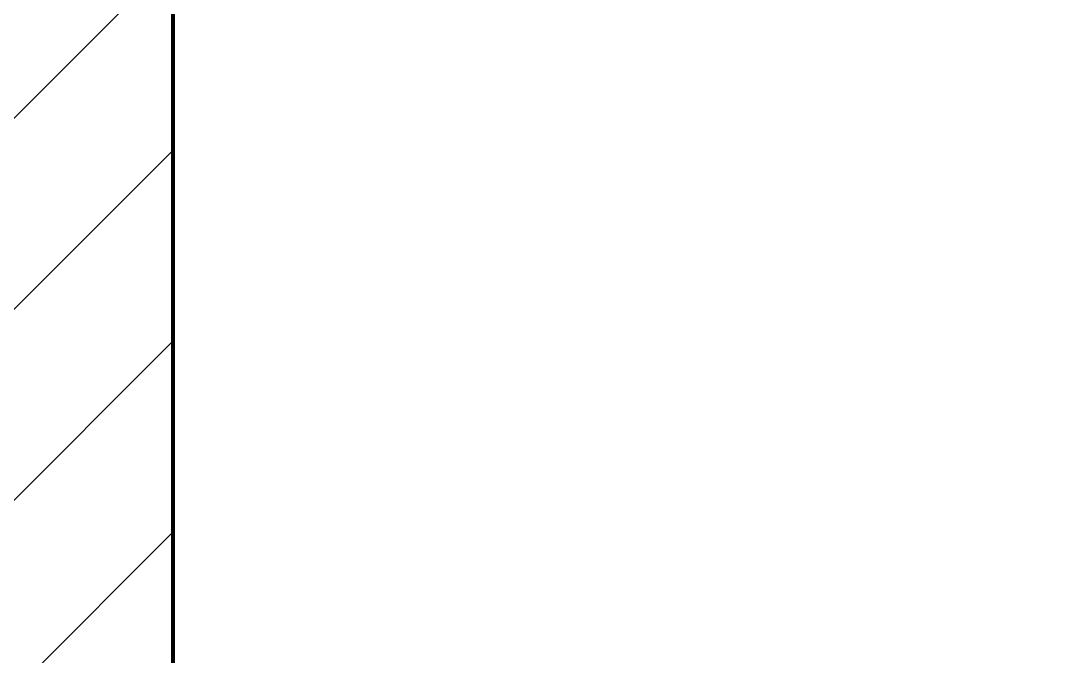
# Model space of a CAD drawing. Header units: millimetres. Extents: x -18489 to 17339, y -1599 to 10961.
# Drawn here: x -15503 to -15231, y 7090 to 7256.4 of the extents above; entities that cross this region are included whole.
import ezdxf

# ---------------------------------------------------------------- set-up
doc = ezdxf.new("R2010")
doc.units = ezdxf.units.MM
doc.layers.add('188K-SM-03-F10-MECH-EQ-Y2257103$0$Micron CUP L10 CDA EQU$0$M MOVE-IN AREA', color=8, linetype='Continuous')

# ---------------------------------------------------------------- blocks, each defined once
blk = doc.blocks.new('188K-SM-03-F10-MECH-EQ-Y2257103')
at = {"layer": '188K-SM-03-F10-MECH-EQ-Y2257103$0$Micron CUP L10 CDA EQU$0$M MOVE-IN AREA'}
h = blk.add_hatch(dxfattribs=at)
h.set_pattern_fill('JIS_WOOD', color=256, scale=50)
h.set_pattern_definition([(45, (4473.52, 709.2), (-25, 25), [])])
h.paths.add_polyline_path([(-17249.15, 7922.46), (-17249.15, 7642.46), (-15853.15, 7642.46), (-15853.15, 6432.46), (-15853.15, 789.96), (-15463.15, 789.96), (-15463.15, 6142.46), (-15463.15, 7642.46), (-14093.15, 7642.46), (-14093.15, 7922.46)])
at = {"layer": '188K-SM-03-F10-MECH-EQ-Y2257103$0$Micron CUP L10 CDA EQU$0$M MOVE-IN AREA', "const_width": 1}
blk.add_lwpolyline([(-17249.15, 7922.46), (-17249.15, 7642.46), (-15853.15, 7642.46), (-15853.15, 6432.46), (-15853.15, 6432.46), (-15853.15, 789.96), (-15463.15, 789.96), (-15463.15, 6142.46), (-15463.15, 6142.46), (-15463.15, 7642.46), (-14093.15, 7642.46), (-14093.15, 7922.46)], close=True, dxfattribs=at)

msp = doc.modelspace()

# ---------------------------------------------------------------- block references
msp.add_blockref('188K-SM-03-F10-MECH-EQ-Y2257103', (0, 0))

doc.saveas('drawing.dxf')
